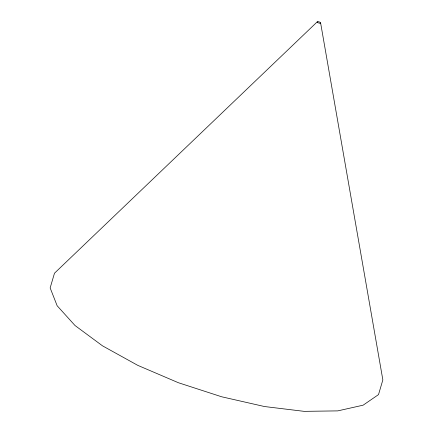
<?xml version="1.0" encoding="UTF-8"?>
<svg xmlns="http://www.w3.org/2000/svg" width="433" height="433" viewBox="0 0 433 433"><rect width="100%" height="100%" fill="white"/><g stroke="black" fill="none" stroke-linecap="round" stroke-linejoin="round"><path stroke-width="0.65" d="M317.248 21.823L54.488 273.212L50.152 287.918L57.145 305.752L75.001 325.508L102.502 345.837L137.77 365.355L178.401 382.729L221.631 396.774L264.509 406.538L304.118 411.35L337.756 410.885L363.13 405.18L378.512 394.609L382.848 379.909L320.609 22.917M317.735 22.565A1.786 0.601 18.2 0 0 320.566 23.063A1.786 0.601 18.2 0 0 318.412 21.699A1.786 0.601 18.2 0 0 317.735 22.565"/></g></svg>
